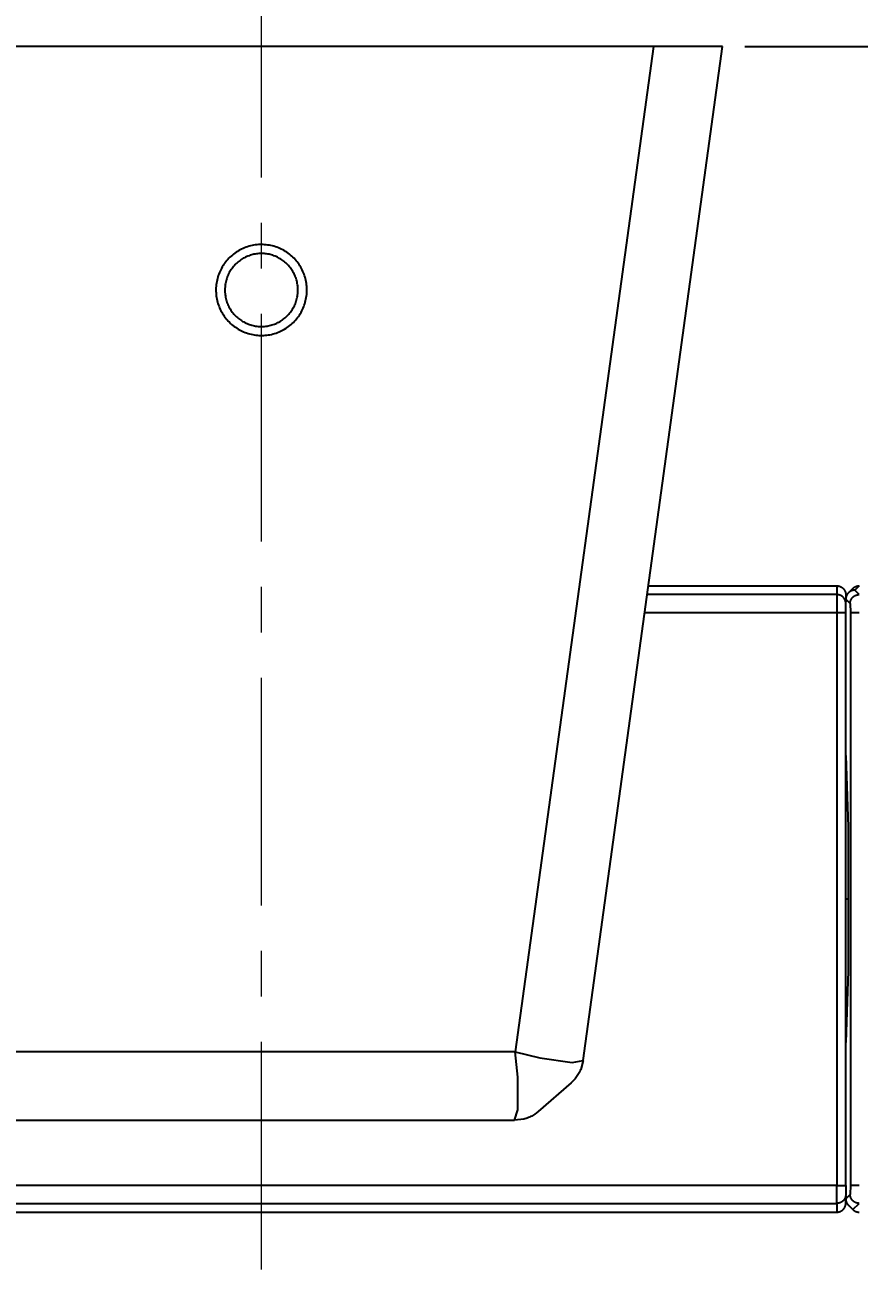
# Model space of a CAD drawing. Header units: millimetres. Extents: x 5343 to 5937, y -2661 to -1821.
# Drawn here: x 5539.9 to 5563.18, y -2048.64 to -2013.94 of the extents above; entities that cross this region are included whole.
import ezdxf

# ---------------------------------------------------------------- set-up
doc = ezdxf.new("R2010")
doc.units = ezdxf.units.MM
doc.header["$LTSCALE"] = 0.1
doc.linetypes.add('CENTERX2', pattern=[101.6, 63.5, -12.7, 12.7, -12.7])
doc.layers.get('0').update_dxf_attribs({"lineweight": 15})
doc.styles.get("Standard").update_dxf_attribs({"font": 'arial.ttf'})
doc.dimstyles.new('ISO-25', dxfattribs={"dimtxt": 2.5, "dimasz": 2.5, "dimexe": 1.25, "dimexo": 0.625, "dimtad": 1, "dimlfac": 5, "dimtxsty": 'Standard', "dimcen": 2.5, "dimadec": 0, "dimazin": 0, "dimtfac": 1, "dimtmove": 0, "dimatfit": 3, "dimfxl": 1, "dimarcsym": 0})

# ---------------------------------------------------------------- blocks, each defined once
blk = doc.blocks.new('*D37')
at = {"color": 3, "lineweight": -2, "transparency": 16777216}
for p, q in [((5559.993, -2014.54), (5642.815, -2014.54)), ((5641.565, -2021.54), (5641.565, -2076.013)), ((5574.851, -2083.013), (5642.815, -2083.013))]:
    blk.add_line(p, q, dxfattribs=at)
at = {"color": 3, "transparency": 16777216}
for points in [[(5640.398, -2021.54), (5642.731, -2021.54), (5641.565, -2014.54)], [(5640.398, -2076.013), (5642.731, -2076.013), (5641.565, -2083.013)]]:
    blk.add_solid(points, dxfattribs=at)
at = {"layer": 'Defpoints', "color": 0, "transparency": 16777216}
for p in [(5559.368, -2014.54), (5574.226, -2083.013), (5641.565, -2083.013)]:
    blk.add_point(p, dxfattribs=at)
at = {"color": 3, "transparency": 16777216, "insert": (5636.733, -2048.776), "char_height": 7, "attachment_point": 5, "rotation": 90, "bg_fill": 3, "box_fill_scale": 1.1, "bg_fill_color": 256, "bg_fill_true_color": 13158600, "bg_fill_transparency": 0}
blk.add_mtext('136,9', dxfattribs=at)
blk = doc.blocks.new('*D41')
at = {"color": 3, "lineweight": -2, "transparency": 16777216}
for p, q in [((5609.9, -2014.54), (5609.9, -1989.42)), ((5559.993, -2014.54), (5611.15, -2014.54)), ((5609.9, -2040.077), (5609.9, -2021.54)), ((5582.922, -2047.077), (5611.15, -2047.077))]:
    blk.add_line(p, q, dxfattribs=at)
at = {"color": 3, "transparency": 16777216}
for points in [[(5608.733, -2021.54), (5611.066, -2021.54), (5609.9, -2014.54)], [(5608.733, -2040.077), (5611.066, -2040.077), (5609.9, -2047.077)]]:
    blk.add_solid(points, dxfattribs=at)
at = {"layer": 'Defpoints', "color": 0, "transparency": 16777216}
for p in [(5559.368, -2014.54), (5582.297, -2047.077), (5609.9, -2047.077)]:
    blk.add_point(p, dxfattribs=at)
at = {"color": 3, "transparency": 16777216, "insert": (5605.068, -1998.48), "char_height": 7, "attachment_point": 5, "rotation": 90, "bg_fill": 3, "box_fill_scale": 1.1, "bg_fill_color": 256, "bg_fill_true_color": 13158600, "bg_fill_transparency": 0}
blk.add_mtext('65,1', dxfattribs=at)

msp = doc.modelspace()

# ---------------------------------------------------------------- linework, layer by layer
at = {"color": 1, "linetype": 'CENTERX2'}
msp.add_line((5546.497, -2099.475), (5546.497, -1997.444), dxfattribs=at)
at = {"color": 7, "linetype": 'Continuous', "lineweight": 25}
for p, q in [((5557.436, -2014.54), (5535.557, -2014.54)), ((5557.436, -2014.54), (5553.578, -2042.601)), ((5555.476, -2042.848), (5559.368, -2014.54)), ((5558.15, -2014.54), (5557.436, -2014.54)), ((5559.073, -2014.54), (5558.15, -2014.54)), ((5559.368, -2014.54), (5559.073, -2014.54)), ((5545.985, -2020.176), (5545.945, -2020.195)), ((5546.026, -2020.159), (5545.985, -2020.176)), ((5546.067, -2020.143), (5546.026, -2020.159)), ((5546.109, -2020.129), (5546.067, -2020.143)), ((5546.151, -2020.117), (5546.109, -2020.129)), ((5546.193, -2020.105), (5546.151, -2020.117)), ((5546.236, -2020.095), (5546.193, -2020.105)), ((5546.28, -2020.087), (5546.236, -2020.095)), ((5546.323, -2020.08), (5546.28, -2020.087)), ((5546.367, -2020.075), (5546.323, -2020.08)), ((5546.411, -2020.071), (5546.367, -2020.075)), ((5546.455, -2020.069), (5546.411, -2020.071)), ((5546.499, -2020.068), (5546.455, -2020.069)), ((5546.543, -2020.069), (5546.499, -2020.068)), ((5546.587, -2020.072), (5546.543, -2020.069)), ((5546.631, -2020.076), (5546.587, -2020.072)), ((5546.674, -2020.081), (5546.631, -2020.076)), ((5546.718, -2020.088), (5546.674, -2020.081)), ((5546.761, -2020.096), (5546.718, -2020.088)), ((5546.804, -2020.106), (5546.761, -2020.096)), ((5546.847, -2020.118), (5546.804, -2020.106)), ((5546.889, -2020.131), (5546.847, -2020.118)), ((5546.93, -2020.145), (5546.889, -2020.131)), ((5546.971, -2020.161), (5546.93, -2020.145)), ((5547.012, -2020.178), (5546.971, -2020.161)), ((5545.53, -2020.515), (5545.502, -2020.55)), ((5545.559, -2020.482), (5545.53, -2020.515)), ((5545.589, -2020.45), (5545.559, -2020.482)), ((5545.62, -2020.419), (5545.589, -2020.45)), ((5545.653, -2020.39), (5545.62, -2020.419)), ((5545.686, -2020.361), (5545.653, -2020.39)), ((5545.721, -2020.333), (5545.686, -2020.361)), ((5545.756, -2020.307), (5545.721, -2020.333)), ((5545.792, -2020.282), (5545.756, -2020.307)), ((5545.829, -2020.258), (5545.792, -2020.282)), ((5545.867, -2020.236), (5545.829, -2020.258)), ((5545.906, -2020.214), (5545.867, -2020.236)), ((5545.902, -2020.51), (5545.874, -2020.531)), ((5545.931, -2020.49), (5545.902, -2020.51)), ((5545.945, -2020.195), (5545.906, -2020.214)), ((5545.961, -2020.471), (5545.931, -2020.49)), ((5545.991, -2020.453), (5545.961, -2020.471)), ((5546.022, -2020.436), (5545.991, -2020.453)), ((5546.054, -2020.42), (5546.022, -2020.436)), ((5546.086, -2020.405), (5546.054, -2020.42)), ((5546.118, -2020.391), (5546.086, -2020.405)), ((5546.152, -2020.379), (5546.118, -2020.391)), ((5546.185, -2020.367), (5546.152, -2020.379)), ((5546.219, -2020.357), (5546.185, -2020.367)), ((5546.253, -2020.348), (5546.219, -2020.357)), ((5546.288, -2020.34), (5546.253, -2020.348)), ((5546.322, -2020.334), (5546.288, -2020.34)), ((5546.357, -2020.328), (5546.322, -2020.334)), ((5546.392, -2020.324), (5546.357, -2020.328)), ((5546.428, -2020.321), (5546.392, -2020.324)), ((5546.463, -2020.319), (5546.428, -2020.321)), ((5546.498, -2020.319), (5546.463, -2020.319)), ((5546.534, -2020.319), (5546.498, -2020.319)), ((5546.569, -2020.321), (5546.534, -2020.319)), ((5546.604, -2020.324), (5546.569, -2020.321)), ((5546.639, -2020.329), (5546.604, -2020.324)), ((5546.674, -2020.334), (5546.639, -2020.329)), ((5546.709, -2020.341), (5546.674, -2020.334)), ((5546.743, -2020.349), (5546.709, -2020.341)), ((5546.778, -2020.358), (5546.743, -2020.349)), ((5546.811, -2020.369), (5546.778, -2020.358)), ((5546.845, -2020.38), (5546.811, -2020.369)), ((5546.878, -2020.393), (5546.845, -2020.38)), ((5546.91, -2020.406), (5546.878, -2020.393)), ((5546.942, -2020.421), (5546.91, -2020.406)), ((5546.974, -2020.437), (5546.942, -2020.421)), ((5547.005, -2020.455), (5546.974, -2020.437)), ((5547.035, -2020.473), (5547.005, -2020.455)), ((5547.052, -2020.196), (5547.012, -2020.178)), ((5547.065, -2020.492), (5547.035, -2020.473)), ((5547.091, -2020.216), (5547.052, -2020.196)), ((5547.094, -2020.512), (5547.065, -2020.492)), ((5547.13, -2020.238), (5547.091, -2020.216)), ((5547.122, -2020.533), (5547.094, -2020.512)), ((5547.168, -2020.26), (5547.13, -2020.238)), ((5547.204, -2020.284), (5547.168, -2020.26)), ((5547.241, -2020.309), (5547.204, -2020.284)), ((5547.276, -2020.336), (5547.241, -2020.309)), ((5547.31, -2020.364), (5547.276, -2020.336)), ((5547.343, -2020.392), (5547.31, -2020.364)), ((5547.376, -2020.422), (5547.343, -2020.392)), ((5547.407, -2020.453), (5547.376, -2020.422)), ((5547.437, -2020.486), (5547.407, -2020.453)), ((5547.466, -2020.519), (5547.437, -2020.486)), ((5547.494, -2020.553), (5547.466, -2020.519)), ((5545.324, -2020.852), (5545.308, -2020.893)), ((5545.341, -2020.812), (5545.324, -2020.852)), ((5545.36, -2020.772), (5545.341, -2020.812)), ((5545.381, -2020.733), (5545.36, -2020.772)), ((5545.402, -2020.695), (5545.381, -2020.733)), ((5545.425, -2020.657), (5545.402, -2020.695)), ((5545.45, -2020.62), (5545.425, -2020.657)), ((5545.475, -2020.585), (5545.45, -2020.62)), ((5545.502, -2020.55), (5545.475, -2020.585)), ((5545.601, -2020.852), (5545.584, -2020.884)), ((5545.618, -2020.822), (5545.601, -2020.852)), ((5545.636, -2020.791), (5545.618, -2020.822)), ((5545.656, -2020.762), (5545.636, -2020.791)), ((5545.676, -2020.733), (5545.656, -2020.762)), ((5545.698, -2020.705), (5545.676, -2020.733)), ((5545.72, -2020.678), (5545.698, -2020.705)), ((5545.744, -2020.651), (5545.72, -2020.678)), ((5545.768, -2020.625), (5545.744, -2020.651)), ((5545.793, -2020.6), (5545.768, -2020.625)), ((5545.819, -2020.577), (5545.793, -2020.6)), ((5545.846, -2020.553), (5545.819, -2020.577)), ((5545.874, -2020.531), (5545.846, -2020.553)), ((5547.15, -2020.556), (5547.122, -2020.533)), ((5547.177, -2020.579), (5547.15, -2020.556)), ((5547.202, -2020.603), (5547.177, -2020.579)), ((5547.228, -2020.628), (5547.202, -2020.603)), ((5547.252, -2020.654), (5547.228, -2020.628)), ((5547.275, -2020.68), (5547.252, -2020.654)), ((5547.297, -2020.708), (5547.275, -2020.68)), ((5547.319, -2020.736), (5547.297, -2020.708)), ((5547.339, -2020.765), (5547.319, -2020.736)), ((5547.359, -2020.794), (5547.339, -2020.765)), ((5547.377, -2020.824), (5547.359, -2020.794)), ((5547.394, -2020.855), (5547.377, -2020.824)), ((5547.41, -2020.887), (5547.394, -2020.855)), ((5547.521, -2020.588), (5547.494, -2020.553)), ((5547.546, -2020.624), (5547.521, -2020.588)), ((5547.57, -2020.661), (5547.546, -2020.624)), ((5547.593, -2020.698), (5547.57, -2020.661)), ((5547.614, -2020.737), (5547.593, -2020.698)), ((5547.635, -2020.776), (5547.614, -2020.737)), ((5547.653, -2020.816), (5547.635, -2020.776)), ((5547.671, -2020.856), (5547.653, -2020.816)), ((5547.687, -2020.897), (5547.671, -2020.856)), ((5545.236, -2021.193), (5545.232, -2021.236)), ((5545.242, -2021.149), (5545.236, -2021.193)), ((5545.249, -2021.105), (5545.242, -2021.149)), ((5545.258, -2021.062), (5545.249, -2021.105)), ((5545.268, -2021.019), (5545.258, -2021.062)), ((5545.28, -2020.977), (5545.268, -2021.019)), ((5545.293, -2020.935), (5545.28, -2020.977)), ((5545.308, -2020.893), (5545.293, -2020.935)), ((5545.489, -2021.186), (5545.484, -2021.221)), ((5545.495, -2021.151), (5545.489, -2021.186)), ((5545.502, -2021.117), (5545.495, -2021.151)), ((5545.51, -2021.082), (5545.502, -2021.117)), ((5545.52, -2021.048), (5545.51, -2021.082)), ((5545.53, -2021.014), (5545.52, -2021.048)), ((5545.542, -2020.981), (5545.53, -2021.014)), ((5545.555, -2020.948), (5545.542, -2020.981)), ((5545.569, -2020.916), (5545.555, -2020.948)), ((5545.584, -2020.884), (5545.569, -2020.916)), ((5547.425, -2020.919), (5547.41, -2020.887)), ((5547.439, -2020.951), (5547.425, -2020.919)), ((5547.452, -2020.984), (5547.439, -2020.951)), ((5547.464, -2021.018), (5547.452, -2020.984)), ((5547.474, -2021.051), (5547.464, -2021.018)), ((5547.484, -2021.085), (5547.474, -2021.051)), ((5547.492, -2021.12), (5547.484, -2021.085)), ((5547.499, -2021.155), (5547.492, -2021.12)), ((5547.505, -2021.189), (5547.499, -2021.155)), ((5547.509, -2021.225), (5547.505, -2021.189)), ((5547.701, -2020.939), (5547.687, -2020.897)), ((5547.714, -2020.981), (5547.701, -2020.939)), ((5547.726, -2021.024), (5547.714, -2020.981)), ((5547.736, -2021.066), (5547.726, -2021.024)), ((5547.745, -2021.11), (5547.736, -2021.066)), ((5547.752, -2021.153), (5547.745, -2021.11)), ((5547.758, -2021.197), (5547.752, -2021.153)), ((5547.762, -2021.241), (5547.758, -2021.197)), ((5545.229, -2021.28), (5545.228, -2021.324)), ((5545.228, -2021.324), (5545.228, -2021.368)), ((5545.228, -2021.368), (5545.23, -2021.412)), ((5545.232, -2021.236), (5545.229, -2021.28)), ((5545.23, -2021.412), (5545.233, -2021.456)), ((5545.233, -2021.456), (5545.238, -2021.5)), ((5545.238, -2021.5), (5545.244, -2021.544)), ((5545.244, -2021.544), (5545.252, -2021.587)), ((5545.479, -2021.292), (5545.478, -2021.327)), ((5545.478, -2021.327), (5545.478, -2021.362)), ((5545.478, -2021.362), (5545.479, -2021.398)), ((5545.481, -2021.256), (5545.479, -2021.292)), ((5545.479, -2021.398), (5545.482, -2021.433)), ((5545.484, -2021.221), (5545.481, -2021.256)), ((5545.482, -2021.433), (5545.486, -2021.468)), ((5545.486, -2021.468), (5545.491, -2021.503)), ((5545.491, -2021.503), (5545.498, -2021.538)), ((5545.498, -2021.538), (5545.505, -2021.573)), ((5547.487, -2021.576), (5547.495, -2021.541)), ((5547.495, -2021.541), (5547.501, -2021.507)), ((5547.501, -2021.507), (5547.507, -2021.472)), ((5547.507, -2021.472), (5547.511, -2021.436)), ((5547.513, -2021.26), (5547.509, -2021.225)), ((5547.511, -2021.436), (5547.513, -2021.401)), ((5547.515, -2021.295), (5547.513, -2021.26)), ((5547.513, -2021.401), (5547.515, -2021.366)), ((5547.515, -2021.33), (5547.515, -2021.295)), ((5547.515, -2021.366), (5547.515, -2021.33)), ((5547.74, -2021.591), (5547.748, -2021.548)), ((5547.748, -2021.548), (5547.755, -2021.504)), ((5547.755, -2021.504), (5547.76, -2021.461)), ((5547.76, -2021.461), (5547.763, -2021.417)), ((5547.764, -2021.285), (5547.762, -2021.241)), ((5547.763, -2021.417), (5547.765, -2021.373)), ((5547.766, -2021.329), (5547.764, -2021.285)), ((5547.765, -2021.373), (5547.766, -2021.329)), ((5545.252, -2021.587), (5545.262, -2021.63)), ((5545.262, -2021.63), (5545.273, -2021.673)), ((5545.273, -2021.673), (5545.285, -2021.715)), ((5545.285, -2021.715), (5545.299, -2021.757)), ((5545.299, -2021.757), (5545.314, -2021.798)), ((5545.314, -2021.798), (5545.331, -2021.839)), ((5545.331, -2021.839), (5545.349, -2021.879)), ((5545.349, -2021.879), (5545.368, -2021.919)), ((5545.505, -2021.573), (5545.514, -2021.607)), ((5545.514, -2021.607), (5545.524, -2021.641)), ((5545.524, -2021.641), (5545.535, -2021.674)), ((5545.535, -2021.674), (5545.547, -2021.707)), ((5545.547, -2021.707), (5545.561, -2021.74)), ((5545.561, -2021.74), (5545.575, -2021.772)), ((5545.575, -2021.772), (5545.591, -2021.804)), ((5545.591, -2021.804), (5545.608, -2021.835)), ((5545.608, -2021.835), (5545.625, -2021.866)), ((5545.625, -2021.866), (5545.644, -2021.896)), ((5545.644, -2021.896), (5545.664, -2021.925)), ((5547.327, -2021.928), (5547.347, -2021.899)), ((5547.347, -2021.899), (5547.366, -2021.869)), ((5547.366, -2021.869), (5547.384, -2021.838)), ((5547.384, -2021.838), (5547.401, -2021.807)), ((5547.401, -2021.807), (5547.417, -2021.776)), ((5547.417, -2021.776), (5547.431, -2021.743)), ((5547.431, -2021.743), (5547.445, -2021.711)), ((5547.445, -2021.711), (5547.457, -2021.677)), ((5547.457, -2021.677), (5547.468, -2021.644)), ((5547.468, -2021.644), (5547.478, -2021.61)), ((5547.478, -2021.61), (5547.487, -2021.576)), ((5547.623, -2021.922), (5547.642, -2021.883)), ((5547.642, -2021.883), (5547.661, -2021.843)), ((5547.661, -2021.843), (5547.677, -2021.802)), ((5547.677, -2021.802), (5547.693, -2021.761)), ((5547.693, -2021.761), (5547.707, -2021.719)), ((5547.707, -2021.719), (5547.719, -2021.677)), ((5547.719, -2021.677), (5547.73, -2021.634)), ((5547.73, -2021.634), (5547.74, -2021.591)), ((5545.368, -2021.919), (5545.389, -2021.957)), ((5545.389, -2021.957), (5545.411, -2021.995)), ((5545.411, -2021.995), (5545.435, -2022.033)), ((5545.435, -2022.033), (5545.46, -2022.069)), ((5545.46, -2022.069), (5545.486, -2022.105)), ((5545.486, -2022.105), (5545.513, -2022.139)), ((5545.513, -2022.139), (5545.541, -2022.173)), ((5545.541, -2022.173), (5545.571, -2022.206)), ((5545.571, -2022.206), (5545.602, -2022.237)), ((5545.602, -2022.237), (5545.633, -2022.268)), ((5545.664, -2021.925), (5545.685, -2021.954)), ((5545.685, -2021.954), (5545.707, -2021.981)), ((5545.707, -2021.981), (5545.73, -2022.008)), ((5545.73, -2022.008), (5545.753, -2022.035)), ((5545.753, -2022.035), (5545.778, -2022.06)), ((5545.778, -2022.06), (5545.804, -2022.084)), ((5545.804, -2022.084), (5545.83, -2022.108)), ((5545.83, -2022.108), (5545.857, -2022.131)), ((5545.857, -2022.131), (5545.885, -2022.152)), ((5545.885, -2022.152), (5545.914, -2022.173)), ((5545.914, -2022.173), (5545.943, -2022.193)), ((5545.943, -2022.193), (5545.973, -2022.212)), ((5545.973, -2022.212), (5546.004, -2022.229)), ((5546.004, -2022.229), (5546.035, -2022.246)), ((5546.035, -2022.246), (5546.067, -2022.261)), ((5546.923, -2022.263), (5546.955, -2022.247)), ((5546.955, -2022.247), (5546.987, -2022.231)), ((5546.987, -2022.231), (5547.017, -2022.213)), ((5547.017, -2022.213), (5547.047, -2022.195)), ((5547.047, -2022.195), (5547.077, -2022.175)), ((5547.077, -2022.175), (5547.106, -2022.155)), ((5547.106, -2022.155), (5547.133, -2022.133)), ((5547.133, -2022.133), (5547.161, -2022.11)), ((5547.161, -2022.11), (5547.187, -2022.087)), ((5547.187, -2022.087), (5547.213, -2022.062)), ((5547.213, -2022.062), (5547.237, -2022.037)), ((5547.237, -2022.037), (5547.261, -2022.011)), ((5547.261, -2022.011), (5547.284, -2021.984)), ((5547.284, -2021.984), (5547.306, -2021.956)), ((5547.306, -2021.956), (5547.327, -2021.928)), ((5547.357, -2022.271), (5547.388, -2022.24)), ((5547.388, -2022.24), (5547.419, -2022.209)), ((5547.419, -2022.209), (5547.449, -2022.176)), ((5547.449, -2022.176), (5547.477, -2022.143)), ((5547.477, -2022.143), (5547.505, -2022.108)), ((5547.505, -2022.108), (5547.531, -2022.073)), ((5547.531, -2022.073), (5547.556, -2022.036)), ((5547.556, -2022.036), (5547.579, -2021.999)), ((5547.579, -2021.999), (5547.602, -2021.961)), ((5547.602, -2021.961), (5547.623, -2021.922)), ((5545.633, -2022.268), (5545.666, -2022.297)), ((5545.666, -2022.297), (5545.7, -2022.325)), ((5545.7, -2022.325), (5545.735, -2022.352)), ((5545.735, -2022.352), (5545.77, -2022.378)), ((5545.77, -2022.378), (5545.807, -2022.403)), ((5545.807, -2022.403), (5545.844, -2022.426)), ((5545.844, -2022.426), (5545.883, -2022.448)), ((5545.883, -2022.448), (5545.922, -2022.469)), ((5545.922, -2022.469), (5545.961, -2022.488)), ((5545.961, -2022.488), (5546.001, -2022.506)), ((5546.001, -2022.506), (5546.042, -2022.522)), ((5546.042, -2022.522), (5546.084, -2022.537)), ((5546.067, -2022.261), (5546.099, -2022.276)), ((5546.084, -2022.537), (5546.126, -2022.551)), ((5546.099, -2022.276), (5546.132, -2022.289)), ((5546.126, -2022.551), (5546.168, -2022.563)), ((5546.132, -2022.289), (5546.165, -2022.301)), ((5546.165, -2022.301), (5546.199, -2022.312)), ((5546.168, -2022.563), (5546.211, -2022.574)), ((5546.199, -2022.312), (5546.233, -2022.322)), ((5546.211, -2022.574), (5546.254, -2022.583)), ((5546.233, -2022.322), (5546.267, -2022.33)), ((5546.254, -2022.583), (5546.297, -2022.591)), ((5546.267, -2022.33), (5546.302, -2022.338)), ((5546.297, -2022.591), (5546.341, -2022.597)), ((5546.302, -2022.338), (5546.336, -2022.344)), ((5546.336, -2022.344), (5546.371, -2022.349)), ((5546.341, -2022.597), (5546.384, -2022.601)), ((5546.371, -2022.349), (5546.407, -2022.353)), ((5546.384, -2022.601), (5546.428, -2022.605)), ((5546.407, -2022.353), (5546.442, -2022.355)), ((5546.428, -2022.605), (5546.472, -2022.606)), ((5546.442, -2022.355), (5546.477, -2022.356)), ((5546.472, -2022.606), (5546.516, -2022.606)), ((5546.477, -2022.356), (5546.513, -2022.356)), ((5546.513, -2022.356), (5546.548, -2022.355)), ((5546.516, -2022.606), (5546.561, -2022.605)), ((5546.548, -2022.355), (5546.583, -2022.353)), ((5546.561, -2022.605), (5546.604, -2022.602)), ((5546.583, -2022.353), (5546.618, -2022.349)), ((5546.604, -2022.602), (5546.648, -2022.597)), ((5546.618, -2022.349), (5546.653, -2022.344)), ((5546.648, -2022.597), (5546.692, -2022.591)), ((5546.653, -2022.344), (5546.688, -2022.338)), ((5546.688, -2022.338), (5546.723, -2022.331)), ((5546.692, -2022.591), (5546.735, -2022.584)), ((5546.723, -2022.331), (5546.757, -2022.323)), ((5546.735, -2022.584), (5546.778, -2022.575)), ((5546.757, -2022.323), (5546.791, -2022.313)), ((5546.778, -2022.575), (5546.821, -2022.564)), ((5546.791, -2022.313), (5546.825, -2022.302)), ((5546.821, -2022.564), (5546.864, -2022.552)), ((5546.825, -2022.302), (5546.858, -2022.29)), ((5546.858, -2022.29), (5546.891, -2022.277)), ((5546.864, -2022.552), (5546.906, -2022.539)), ((5546.891, -2022.277), (5546.923, -2022.263)), ((5546.906, -2022.539), (5546.947, -2022.524)), ((5546.947, -2022.524), (5546.988, -2022.507)), ((5546.988, -2022.507), (5547.028, -2022.49)), ((5547.028, -2022.49), (5547.068, -2022.471)), ((5547.068, -2022.471), (5547.107, -2022.45)), ((5547.107, -2022.45), (5547.145, -2022.428)), ((5547.145, -2022.428), (5547.183, -2022.405)), ((5547.183, -2022.405), (5547.219, -2022.381)), ((5547.219, -2022.381), (5547.255, -2022.355)), ((5547.255, -2022.355), (5547.29, -2022.328)), ((5547.29, -2022.328), (5547.324, -2022.3)), ((5547.324, -2022.3), (5547.357, -2022.271)), ((5562.556, -2029.839), (5557.265, -2029.839)), ((5557.298, -2029.595), (5562.556, -2029.595)), ((5562.556, -2029.595), (5562.565, -2029.595)), ((5562.556, -2029.595), (5562.556, -2029.839)), ((5562.565, -2029.839), (5562.556, -2029.839)), ((5562.556, -2029.839), (5562.556, -2030.339)), ((5562.565, -2029.595), (5562.573, -2029.595)), ((5562.574, -2029.84), (5562.565, -2029.839)), ((5562.573, -2029.595), (5562.582, -2029.596)), ((5562.582, -2029.841), (5562.574, -2029.84)), ((5562.582, -2029.596), (5562.59, -2029.597)), ((5562.591, -2029.842), (5562.582, -2029.841)), ((5562.59, -2029.597), (5562.599, -2029.598)), ((5562.599, -2029.843), (5562.591, -2029.842)), ((5562.599, -2029.598), (5562.607, -2029.6)), ((5562.608, -2029.845), (5562.599, -2029.843)), ((5562.607, -2029.6), (5562.615, -2029.602)), ((5562.617, -2029.847), (5562.608, -2029.845)), ((5562.615, -2029.602), (5562.624, -2029.604)), ((5562.625, -2029.849), (5562.617, -2029.847)), ((5562.624, -2029.604), (5562.632, -2029.606)), ((5562.633, -2029.851), (5562.625, -2029.849)), ((5562.632, -2029.606), (5562.64, -2029.609)), ((5562.642, -2029.854), (5562.633, -2029.851)), ((5562.64, -2029.609), (5562.648, -2029.612)), ((5562.65, -2029.857), (5562.642, -2029.854)), ((5562.648, -2029.612), (5562.656, -2029.615)), ((5562.658, -2029.861), (5562.65, -2029.857)), ((5562.656, -2029.615), (5562.663, -2029.619)), ((5562.666, -2029.864), (5562.658, -2029.861)), ((5562.663, -2029.619), (5562.671, -2029.623)), ((5562.673, -2029.868), (5562.666, -2029.864)), ((5562.671, -2029.623), (5562.679, -2029.627)), ((5562.681, -2029.873), (5562.673, -2029.868)), ((5562.679, -2029.627), (5562.686, -2029.631)), ((5562.689, -2029.877), (5562.681, -2029.873)), ((5562.686, -2029.631), (5562.693, -2029.636)), ((5562.696, -2029.882), (5562.689, -2029.877)), ((5562.693, -2029.636), (5562.7, -2029.641)), ((5562.703, -2029.887), (5562.696, -2029.882)), ((5562.7, -2029.641), (5562.707, -2029.646)), ((5562.71, -2029.892), (5562.703, -2029.887)), ((5562.707, -2029.646), (5562.714, -2029.651)), ((5562.717, -2029.898), (5562.71, -2029.892)), ((5562.714, -2029.651), (5562.72, -2029.656)), ((5562.72, -2029.656), (5562.727, -2029.662)), ((5562.727, -2029.662), (5562.733, -2029.668)), ((5562.733, -2029.668), (5562.739, -2029.674)), ((5562.739, -2029.674), (5562.745, -2029.68)), ((5562.745, -2029.68), (5562.75, -2029.687)), ((5562.75, -2029.687), (5562.755, -2029.694)), ((5562.755, -2029.694), (5562.76, -2029.701)), ((5562.76, -2029.701), (5562.765, -2029.708)), ((5562.765, -2029.708), (5562.77, -2029.715)), ((5562.77, -2029.715), (5562.774, -2029.722)), ((5562.774, -2029.722), (5562.778, -2029.73)), ((5562.778, -2029.73), (5562.782, -2029.737)), ((5562.782, -2029.737), (5562.785, -2029.745)), ((5562.785, -2029.745), (5562.789, -2029.753)), ((5562.789, -2029.753), (5562.792, -2029.761)), ((5562.792, -2029.761), (5562.794, -2029.769)), ((5562.794, -2029.769), (5562.797, -2029.777)), ((5562.797, -2029.777), (5562.799, -2029.786)), ((5562.799, -2029.786), (5562.801, -2029.794)), ((5562.801, -2029.794), (5562.802, -2029.802)), ((5562.802, -2029.802), (5562.804, -2029.811)), ((5562.804, -2029.811), (5562.805, -2029.819)), ((5562.805, -2029.819), (5562.806, -2029.828)), ((5562.806, -2029.828), (5562.806, -2029.836)), ((5562.806, -2029.836), (5562.806, -2029.845)), ((5562.806, -2029.845), (5562.806, -2029.927)), ((5562.818, -2029.891), (5562.815, -2029.899)), ((5562.821, -2029.883), (5562.818, -2029.891)), ((5562.824, -2029.875), (5562.821, -2029.883)), ((5562.827, -2029.867), (5562.824, -2029.875)), ((5562.83, -2029.86), (5562.827, -2029.867)), ((5562.834, -2029.852), (5562.83, -2029.86)), ((5562.838, -2029.844), (5562.834, -2029.852)), ((5562.842, -2029.837), (5562.838, -2029.844)), ((5562.847, -2029.83), (5562.842, -2029.837)), ((5562.852, -2029.823), (5562.847, -2029.83)), ((5562.857, -2029.816), (5562.852, -2029.823)), ((5562.862, -2029.809), (5562.857, -2029.816)), ((5562.868, -2029.803), (5562.862, -2029.809)), ((5562.873, -2029.796), (5562.868, -2029.803)), ((5562.879, -2029.79), (5562.873, -2029.796)), ((5562.885, -2029.784), (5562.879, -2029.79)), ((5562.892, -2029.778), (5562.885, -2029.784)), ((5562.898, -2029.773), (5562.892, -2029.778)), ((5562.896, -2029.774), (5563.002, -2029.668)), ((5562.905, -2029.768), (5562.898, -2029.773)), ((5562.912, -2029.763), (5562.905, -2029.768)), ((5562.919, -2029.758), (5562.912, -2029.763)), ((5562.926, -2029.753), (5562.919, -2029.758)), ((5562.934, -2029.749), (5562.926, -2029.753)), ((5562.941, -2029.745), (5562.934, -2029.749)), ((5562.949, -2029.741), (5562.941, -2029.745)), ((5562.957, -2029.738), (5562.949, -2029.741)), ((5562.964, -2029.734), (5562.957, -2029.738)), ((5562.972, -2029.731), (5562.964, -2029.734)), ((5562.98, -2029.729), (5562.972, -2029.731)), ((5562.989, -2029.726), (5562.98, -2029.729)), ((5562.997, -2029.724), (5562.989, -2029.726)), ((5563.005, -2029.722), (5562.997, -2029.724)), ((5563.002, -2029.668), (5563.008, -2029.662)), ((5563.014, -2029.721), (5563.005, -2029.722)), ((5563.008, -2029.662), (5563.014, -2029.656)), ((5563.014, -2029.656), (5563.021, -2029.651)), ((5563.022, -2029.719), (5563.014, -2029.721)), ((5563.018, -2029.898), (5563.025, -2029.892)), ((5563.021, -2029.651), (5563.027, -2029.645)), ((5563.031, -2029.718), (5563.022, -2029.719)), ((5563.025, -2029.892), (5563.032, -2029.887)), ((5563.027, -2029.645), (5563.034, -2029.64)), ((5563.039, -2029.717), (5563.031, -2029.718)), ((5563.032, -2029.887), (5563.039, -2029.882)), ((5563.034, -2029.64), (5563.041, -2029.636)), ((5563.048, -2029.717), (5563.039, -2029.717)), ((5563.039, -2029.882), (5563.046, -2029.877)), ((5563.041, -2029.636), (5563.048, -2029.631)), ((5563.046, -2029.877), (5563.053, -2029.873)), ((5563.048, -2029.631), (5563.056, -2029.627)), ((5563.056, -2029.717), (5563.048, -2029.717)), ((5563.053, -2029.873), (5563.061, -2029.868)), ((5563.178, -2029.595), (5563.056, -2029.717)), ((5563.056, -2029.627), (5563.063, -2029.623)), ((5563.178, -2029.839), (5563.056, -2029.717)), ((5563.061, -2029.868), (5563.069, -2029.864)), ((5563.063, -2029.623), (5563.071, -2029.619)), ((5563.069, -2029.864), (5563.077, -2029.861)), ((5563.071, -2029.619), (5563.079, -2029.615)), ((5563.077, -2029.861), (5563.085, -2029.857)), ((5563.079, -2029.615), (5563.087, -2029.612)), ((5563.085, -2029.857), (5563.093, -2029.854)), ((5563.087, -2029.612), (5563.095, -2029.609)), ((5563.093, -2029.854), (5563.101, -2029.851)), ((5563.095, -2029.609), (5563.103, -2029.606)), ((5563.101, -2029.851), (5563.11, -2029.849)), ((5563.103, -2029.606), (5563.111, -2029.604)), ((5563.11, -2029.849), (5563.118, -2029.847)), ((5563.111, -2029.604), (5563.119, -2029.602)), ((5563.118, -2029.847), (5563.126, -2029.845)), ((5563.119, -2029.602), (5563.128, -2029.6)), ((5563.126, -2029.845), (5563.135, -2029.843)), ((5563.128, -2029.6), (5563.136, -2029.598)), ((5563.135, -2029.843), (5563.144, -2029.842)), ((5563.136, -2029.598), (5563.144, -2029.597)), ((5563.144, -2029.597), (5563.153, -2029.596)), ((5563.144, -2029.842), (5563.152, -2029.841)), ((5563.152, -2029.841), (5563.161, -2029.84)), ((5563.153, -2029.596), (5563.161, -2029.595)), ((5563.161, -2029.595), (5563.17, -2029.595)), ((5563.161, -2029.84), (5563.17, -2029.839)), ((5563.17, -2029.595), (5563.178, -2029.595)), ((5563.17, -2029.839), (5563.178, -2029.839)), ((5562.723, -2029.903), (5562.717, -2029.898)), ((5562.73, -2029.909), (5562.723, -2029.903)), ((5562.736, -2029.915), (5562.73, -2029.909)), ((5562.742, -2029.922), (5562.736, -2029.915)), ((5562.748, -2029.928), (5562.742, -2029.922)), ((5562.753, -2029.935), (5562.748, -2029.928)), ((5562.758, -2029.942), (5562.753, -2029.935)), ((5562.763, -2029.949), (5562.758, -2029.942)), ((5562.768, -2029.957), (5562.763, -2029.949)), ((5562.773, -2029.964), (5562.768, -2029.957)), ((5562.777, -2029.972), (5562.773, -2029.964)), ((5562.781, -2029.979), (5562.777, -2029.972)), ((5562.784, -2029.987), (5562.781, -2029.979)), ((5562.788, -2029.995), (5562.784, -2029.987)), ((5562.791, -2030.004), (5562.788, -2029.995)), ((5562.794, -2030.012), (5562.791, -2030.004)), ((5562.796, -2030.02), (5562.794, -2030.012)), ((5562.799, -2030.029), (5562.796, -2030.02)), ((5562.801, -2030.037), (5562.799, -2030.029)), ((5562.802, -2030.046), (5562.801, -2030.037)), ((5562.804, -2030.054), (5562.802, -2030.046)), ((5562.805, -2030.063), (5562.804, -2030.054)), ((5562.805, -2030.072), (5562.805, -2030.063)), ((5562.806, -2030.08), (5562.805, -2030.072)), ((5562.807, -2029.95), (5562.806, -2029.958)), ((5562.806, -2029.958), (5562.806, -2029.967)), ((5562.806, -2029.967), (5562.806, -2030.044)), ((5562.806, -2029.967), (5562.928, -2030.089)), ((5562.806, -2030.089), (5562.806, -2030.08)), ((5562.806, -2030.339), (5562.806, -2030.089)), ((5562.808, -2029.933), (5562.807, -2029.941)), ((5562.807, -2029.941), (5562.807, -2029.95)), ((5562.81, -2029.924), (5562.808, -2029.933)), ((5562.811, -2029.916), (5562.81, -2029.924)), ((5562.813, -2029.908), (5562.811, -2029.916)), ((5562.815, -2029.899), (5562.813, -2029.908)), ((5562.928, -2030.089), (5562.929, -2030.08)), ((5562.929, -2030.072), (5562.93, -2030.063)), ((5562.929, -2030.08), (5562.929, -2030.072)), ((5562.929, -2030.09), (5562.933, -2030.339)), ((5562.93, -2030.063), (5562.931, -2030.054)), ((5562.931, -2030.054), (5562.932, -2030.046)), ((5562.932, -2030.046), (5562.934, -2030.037)), ((5562.934, -2030.037), (5562.936, -2030.029)), ((5562.936, -2030.029), (5562.938, -2030.02)), ((5562.938, -2030.02), (5562.941, -2030.012)), ((5562.941, -2030.012), (5562.944, -2030.004)), ((5562.944, -2030.004), (5562.947, -2029.995)), ((5562.947, -2029.995), (5562.95, -2029.987)), ((5562.95, -2029.987), (5562.954, -2029.98)), ((5562.954, -2029.98), (5562.958, -2029.972)), ((5562.958, -2029.972), (5562.962, -2029.964)), ((5562.962, -2029.964), (5562.966, -2029.957)), ((5562.966, -2029.957), (5562.971, -2029.949)), ((5562.971, -2029.949), (5562.976, -2029.942)), ((5562.976, -2029.942), (5562.981, -2029.935)), ((5562.981, -2029.935), (5562.987, -2029.928)), ((5562.987, -2029.928), (5562.993, -2029.922)), ((5562.993, -2029.922), (5562.999, -2029.915)), ((5562.999, -2029.915), (5563.005, -2029.909)), ((5563.005, -2029.909), (5563.011, -2029.903)), ((5563.011, -2029.903), (5563.018, -2029.898)), ((5557.196, -2030.339), (5562.556, -2030.339)), ((5562.556, -2030.339), (5562.806, -2030.339)), ((5562.556, -2030.339), (5562.556, -2046.333)), ((5562.806, -2046.333), (5562.806, -2030.339)), ((5562.933, -2030.339), (5562.933, -2046.333)), ((5562.933, -2030.339), (5563.183, -2030.339)), ((5562.81, -2034.332), (5562.874, -2036.334)), ((5562.874, -2036.334), (5562.876, -2038.336)), ((5562.806, -2038.336), (5562.876, -2038.336)), ((5562.876, -2038.336), (5562.874, -2040.338)), ((5562.874, -2040.338), (5562.81, -2042.339)), ((5553.578, -2042.601), (5539.416, -2042.601)), ((5553.655, -2043.308), (5553.578, -2042.601)), ((5553.578, -2042.601), (5554.267, -2042.774)), ((5554.267, -2042.774), (5555.173, -2042.899)), ((5555.173, -2042.899), (5555.476, -2042.848)), ((5555.476, -2042.848), (5555.408, -2043.096)), ((5553.655, -2044.223), (5553.655, -2043.308)), ((5555.226, -2043.383), (5555.142, -2043.466)), ((5555.249, -2043.358), (5555.226, -2043.383)), ((5555.27, -2043.331), (5555.249, -2043.358)), ((5555.291, -2043.304), (5555.27, -2043.331)), ((5555.311, -2043.276), (5555.291, -2043.304)), ((5555.33, -2043.248), (5555.311, -2043.276)), ((5555.347, -2043.218), (5555.33, -2043.248)), ((5555.364, -2043.189), (5555.347, -2043.218)), ((5555.38, -2043.158), (5555.364, -2043.189)), ((5555.395, -2043.128), (5555.38, -2043.158)), ((5555.408, -2043.096), (5555.395, -2043.128)), ((5555.142, -2043.466), (5554.221, -2044.269)), ((5553.564, -2044.515), (5553.655, -2044.223)), ((5553.884, -2044.463), (5553.851, -2044.473)), ((5553.916, -2044.451), (5553.884, -2044.463)), ((5553.948, -2044.439), (5553.916, -2044.451)), ((5553.979, -2044.425), (5553.948, -2044.439)), ((5554.01, -2044.41), (5553.979, -2044.425)), ((5554.04, -2044.395), (5554.01, -2044.41)), ((5554.07, -2044.378), (5554.04, -2044.395)), ((5554.099, -2044.36), (5554.07, -2044.378)), ((5554.128, -2044.341), (5554.099, -2044.36)), ((5554.221, -2044.269), (5554.128, -2044.341)), ((5539.429, -2044.515), (5553.564, -2044.515)), ((5553.818, -2044.482), (5553.564, -2044.515)), ((5553.851, -2044.473), (5553.818, -2044.482)), ((5562.556, -2046.333), (5531.306, -2046.333)), ((5562.556, -2046.833), (5562.556, -2046.333)), ((5562.556, -2046.333), (5562.806, -2046.333)), ((5562.806, -2046.333), (5562.806, -2046.583)), ((5562.933, -2046.333), (5562.929, -2046.579)), ((5563.183, -2046.333), (5562.933, -2046.333)), ((5531.306, -2046.833), (5562.556, -2046.833)), ((5562.565, -2046.833), (5562.556, -2046.833)), ((5562.556, -2046.833), (5562.556, -2047.077)), ((5562.574, -2046.832), (5562.565, -2046.833)), ((5562.582, -2046.831), (5562.574, -2046.832)), ((5562.591, -2046.83), (5562.582, -2046.831)), ((5562.599, -2046.829), (5562.591, -2046.83)), ((5562.608, -2046.827), (5562.599, -2046.829)), ((5562.617, -2046.825), (5562.608, -2046.827)), ((5562.625, -2046.823), (5562.617, -2046.825)), ((5562.633, -2046.82), (5562.625, -2046.823)), ((5562.642, -2046.818), (5562.633, -2046.82)), ((5562.65, -2046.814), (5562.642, -2046.818)), ((5562.658, -2046.811), (5562.65, -2046.814)), ((5562.666, -2046.807), (5562.658, -2046.811)), ((5562.673, -2046.803), (5562.666, -2046.807)), ((5562.681, -2046.799), (5562.673, -2046.803)), ((5562.689, -2046.795), (5562.681, -2046.799)), ((5562.696, -2046.79), (5562.689, -2046.795)), ((5562.703, -2046.785), (5562.696, -2046.79)), ((5562.71, -2046.78), (5562.703, -2046.785)), ((5562.717, -2046.774), (5562.71, -2046.78)), ((5562.723, -2046.768), (5562.717, -2046.774)), ((5562.73, -2046.763), (5562.723, -2046.768)), ((5562.736, -2046.756), (5562.73, -2046.763)), ((5562.742, -2046.75), (5562.736, -2046.756)), ((5562.748, -2046.743), (5562.742, -2046.75)), ((5562.753, -2046.737), (5562.748, -2046.743)), ((5562.758, -2046.73), (5562.753, -2046.737)), ((5562.763, -2046.723), (5562.758, -2046.73)), ((5562.768, -2046.715), (5562.763, -2046.723)), ((5562.773, -2046.708), (5562.768, -2046.715)), ((5562.777, -2046.7), (5562.773, -2046.708)), ((5562.781, -2046.692), (5562.777, -2046.7)), ((5562.784, -2046.684), (5562.781, -2046.692)), ((5562.788, -2046.676), (5562.784, -2046.684)), ((5562.791, -2046.668), (5562.788, -2046.676)), ((5562.794, -2046.66), (5562.791, -2046.668)), ((5562.796, -2046.652), (5562.794, -2046.66)), ((5562.795, -2046.901), (5562.797, -2046.893)), ((5562.799, -2046.643), (5562.796, -2046.652)), ((5562.797, -2046.893), (5562.799, -2046.885)), ((5562.801, -2046.635), (5562.799, -2046.643)), ((5562.799, -2046.885), (5562.801, -2046.877)), ((5562.802, -2046.626), (5562.801, -2046.635)), ((5562.801, -2046.877), (5562.803, -2046.868)), ((5562.804, -2046.618), (5562.802, -2046.626)), ((5562.803, -2046.868), (5562.804, -2046.86)), ((5562.805, -2046.609), (5562.804, -2046.618)), ((5562.804, -2046.86), (5562.805, -2046.851)), ((5562.806, -2046.591), (5562.805, -2046.6)), ((5562.805, -2046.6), (5562.805, -2046.609)), ((5562.805, -2046.851), (5562.806, -2046.843)), ((5562.928, -2046.583), (5562.806, -2046.705)), ((5562.806, -2046.583), (5562.806, -2046.591)), ((5562.806, -2046.745), (5562.806, -2046.628)), ((5562.806, -2046.628), (5562.806, -2046.705)), ((5562.806, -2046.705), (5562.806, -2046.713)), ((5562.806, -2046.713), (5562.806, -2046.721)), ((5562.806, -2046.721), (5562.807, -2046.729)), ((5562.806, -2046.825), (5562.806, -2046.745)), ((5562.806, -2046.834), (5562.806, -2046.825)), ((5562.806, -2046.843), (5562.806, -2046.834)), ((5562.807, -2046.729), (5562.807, -2046.738)), ((5562.807, -2046.738), (5562.808, -2046.746)), ((5562.808, -2046.746), (5562.809, -2046.754)), ((5562.809, -2046.754), (5562.811, -2046.762)), ((5562.811, -2046.762), (5562.813, -2046.77)), ((5562.813, -2046.77), (5562.815, -2046.778)), ((5562.815, -2046.778), (5562.817, -2046.785)), ((5562.817, -2046.785), (5562.82, -2046.793)), ((5562.82, -2046.793), (5562.823, -2046.801)), ((5562.823, -2046.801), (5562.826, -2046.808)), ((5562.826, -2046.808), (5562.829, -2046.816)), ((5562.829, -2046.816), (5562.833, -2046.823)), ((5562.833, -2046.823), (5562.837, -2046.83)), ((5562.837, -2046.83), (5562.841, -2046.837)), ((5562.841, -2046.837), (5562.846, -2046.844)), ((5562.846, -2046.844), (5562.85, -2046.851)), ((5562.85, -2046.851), (5562.855, -2046.857)), ((5562.855, -2046.857), (5562.86, -2046.864)), ((5562.86, -2046.864), (5562.866, -2046.87)), ((5562.866, -2046.87), (5562.871, -2046.876)), ((5562.871, -2046.876), (5562.877, -2046.882)), ((5562.877, -2046.882), (5562.883, -2046.887)), ((5562.883, -2046.887), (5562.889, -2046.893)), ((5562.889, -2046.893), (5562.896, -2046.898)), ((5562.896, -2046.898), (5563.002, -2047.004)), ((5562.929, -2046.579), (5562.928, -2046.583)), ((5562.929, -2046.592), (5562.928, -2046.583)), ((5562.929, -2046.6), (5562.929, -2046.592)), ((5562.93, -2046.609), (5562.929, -2046.6)), ((5562.931, -2046.618), (5562.93, -2046.609)), ((5562.932, -2046.626), (5562.931, -2046.618)), ((5562.934, -2046.635), (5562.932, -2046.626)), ((5562.936, -2046.643), (5562.934, -2046.635)), ((5562.938, -2046.652), (5562.936, -2046.643)), ((5562.941, -2046.66), (5562.938, -2046.652)), ((5562.944, -2046.668), (5562.941, -2046.66)), ((5562.947, -2046.676), (5562.944, -2046.668)), ((5562.95, -2046.684), (5562.947, -2046.676)), ((5562.954, -2046.692), (5562.95, -2046.684)), ((5562.958, -2046.7), (5562.954, -2046.692)), ((5562.962, -2046.708), (5562.958, -2046.7)), ((5562.966, -2046.715), (5562.962, -2046.708)), ((5562.971, -2046.723), (5562.966, -2046.715)), ((5562.976, -2046.73), (5562.971, -2046.723)), ((5562.981, -2046.737), (5562.976, -2046.73)), ((5562.987, -2046.743), (5562.981, -2046.737)), ((5562.993, -2046.75), (5562.987, -2046.743)), ((5562.999, -2046.756), (5562.993, -2046.75)), ((5563.005, -2046.763), (5562.999, -2046.756)), ((5563.004, -2047.007), (5563.178, -2046.833)), ((5563.011, -2046.768), (5563.005, -2046.763)), ((5563.018, -2046.774), (5563.011, -2046.768)), ((5563.025, -2046.78), (5563.018, -2046.774)), ((5563.032, -2046.785), (5563.025, -2046.78)), ((5563.039, -2046.79), (5563.032, -2046.785)), ((5563.046, -2046.795), (5563.039, -2046.79)), ((5563.053, -2046.799), (5563.046, -2046.795)), ((5563.061, -2046.803), (5563.053, -2046.799)), ((5563.069, -2046.807), (5563.061, -2046.803)), ((5563.077, -2046.811), (5563.069, -2046.807)), ((5563.085, -2046.814), (5563.077, -2046.811)), ((5563.093, -2046.818), (5563.085, -2046.814)), ((5563.101, -2046.82), (5563.093, -2046.818)), ((5563.11, -2046.823), (5563.101, -2046.82)), ((5563.118, -2046.825), (5563.11, -2046.823)), ((5563.126, -2046.827), (5563.118, -2046.825)), ((5563.135, -2046.829), (5563.126, -2046.827)), ((5563.144, -2046.83), (5563.135, -2046.829)), ((5563.152, -2046.831), (5563.144, -2046.83)), ((5563.161, -2046.832), (5563.152, -2046.831)), ((5563.17, -2046.833), (5563.161, -2046.832)), ((5563.178, -2046.833), (5563.17, -2046.833)), ((5531.306, -2047.077), (5562.556, -2047.077)), ((5562.556, -2047.077), (5562.565, -2047.077)), ((5562.565, -2047.077), (5562.573, -2047.076)), ((5562.573, -2047.076), (5562.582, -2047.076)), ((5562.582, -2047.076), (5562.59, -2047.075)), ((5562.59, -2047.075), (5562.599, -2047.073)), ((5562.599, -2047.073), (5562.607, -2047.072)), ((5562.607, -2047.072), (5562.616, -2047.07)), ((5562.616, -2047.07), (5562.624, -2047.068)), ((5562.624, -2047.068), (5562.632, -2047.065)), ((5562.632, -2047.065), (5562.64, -2047.062)), ((5562.64, -2047.062), (5562.648, -2047.059)), ((5562.648, -2047.059), (5562.656, -2047.056)), ((5562.656, -2047.056), (5562.664, -2047.053)), ((5562.664, -2047.053), (5562.672, -2047.049)), ((5562.672, -2047.049), (5562.679, -2047.045)), ((5562.679, -2047.045), (5562.686, -2047.04)), ((5562.686, -2047.04), (5562.694, -2047.036)), ((5562.694, -2047.036), (5562.701, -2047.031)), ((5562.701, -2047.031), (5562.708, -2047.026)), ((5562.708, -2047.026), (5562.714, -2047.021)), ((5562.714, -2047.021), (5562.721, -2047.015)), ((5562.721, -2047.015), (5562.727, -2047.009)), ((5562.727, -2047.009), (5562.733, -2047.003)), ((5562.733, -2047.003), (5562.739, -2046.997)), ((5562.739, -2046.997), (5562.745, -2046.991)), ((5562.745, -2046.991), (5562.751, -2046.984)), ((5562.751, -2046.984), (5562.756, -2046.977)), ((5562.756, -2046.977), (5562.761, -2046.97)), ((5562.761, -2046.97), (5562.766, -2046.963)), ((5562.766, -2046.963), (5562.77, -2046.956)), ((5562.77, -2046.956), (5562.775, -2046.949)), ((5562.775, -2046.949), (5562.779, -2046.941)), ((5562.779, -2046.941), (5562.782, -2046.933)), ((5562.782, -2046.933), (5562.786, -2046.926)), ((5562.786, -2046.926), (5562.789, -2046.918)), ((5562.789, -2046.918), (5562.792, -2046.91)), ((5562.792, -2046.91), (5562.795, -2046.901)), ((5563.002, -2047.004), (5563.008, -2047.01)), ((5563.008, -2047.01), (5563.014, -2047.016)), ((5563.014, -2047.016), (5563.021, -2047.021)), ((5563.021, -2047.021), (5563.027, -2047.026)), ((5563.027, -2047.026), (5563.034, -2047.032)), ((5563.034, -2047.032), (5563.041, -2047.036)), ((5563.041, -2047.036), (5563.049, -2047.041)), ((5563.049, -2047.041), (5563.056, -2047.045)), ((5563.056, -2047.045), (5563.063, -2047.049)), ((5563.063, -2047.049), (5563.071, -2047.053)), ((5563.071, -2047.053), (5563.079, -2047.057)), ((5563.079, -2047.057), (5563.087, -2047.06)), ((5563.087, -2047.06), (5563.095, -2047.063)), ((5563.095, -2047.063), (5563.103, -2047.065)), ((5563.103, -2047.065), (5563.111, -2047.068)), ((5563.111, -2047.068), (5563.119, -2047.07)), ((5563.119, -2047.07), (5563.128, -2047.072)), ((5563.128, -2047.072), (5563.136, -2047.074)), ((5563.136, -2047.074), (5563.144, -2047.075)), ((5563.144, -2047.075), (5563.153, -2047.076)), ((5563.153, -2047.076), (5563.161, -2047.077)), ((5563.161, -2047.077), (5563.17, -2047.077)), ((5563.17, -2047.077), (5563.179, -2047.077))]:
    msp.add_line(p, q, dxfattribs=at)

# ---------------------------------------------------------------- next in the draw order: dimensions: what is measured, and where the dimension line sits
dim = msp.add_linear_dim(base=(5641.565, -2083.013), p1=(5559.368, -2014.54), p2=(5574.226, -2083.013), angle=90, dimstyle='ISO-25', override={"dimtxt": 7, "dimasz": 7, "dimdec": 1, "dimlfac": 2, "dimclrd": 3, "dimclre": 3, "dimclrt": 3, "dimadec": 1, "dimtdec": 1, "dimfxl": 1.25, "dimtfill": 1})
dim.commit()
dim.dimension.update_dxf_attribs({"geometry": '*D37', "text_midpoint": (5641.565, -2048.776), "dimtype": 160})

# ---------------------------------------------------------------- next in the draw order: dimensions: what is measured, and where the dimension line sits
dim = msp.add_linear_dim(base=(5609.9, -2047.077), p1=(5559.368, -2014.54), p2=(5582.297, -2047.077), angle=90, dimstyle='ISO-25', override={"dimtxt": 7, "dimasz": 7, "dimdec": 1, "dimlfac": 2, "dimclrd": 3, "dimclre": 3, "dimclrt": 3, "dimadec": 1, "dimtdec": 1, "dimfxl": 1.25, "dimtfill": 1})
dim.commit()
dim.dimension.update_dxf_attribs({"geometry": '*D41', "text_midpoint": (5609.9, -1998.48), "dimtype": 160})

doc.saveas('drawing.dxf')
